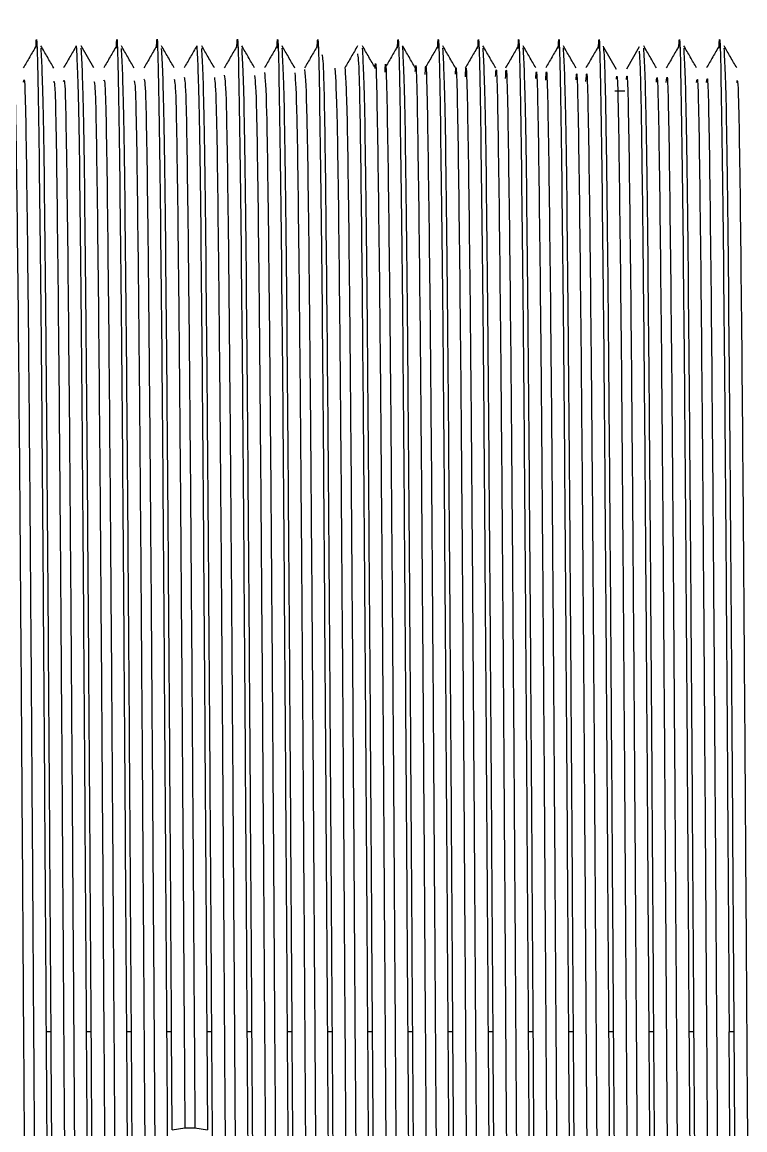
# Model space of a CAD drawing. Header units: millimetres. Extents: x 136 to 282, y 74 to 207.
# Drawn here: x 138.528 to 140.848, y 127.5 to 131.054 of the extents above; entities that cross this region are included whole.
import ezdxf

# ---------------------------------------------------------------- set-up
doc = ezdxf.new("R2010")
doc.units = ezdxf.units.MM

msp = doc.modelspace()

# ---------------------------------------------------------------- linework, layer by layer
at = {"color": 7, "linetype": 'Continuous', "lineweight": 25}
for p, q in [((138.7585, 130.9072), (138.7176, 130.9781)), ((140.509, 130.9747), (140.4681, 130.9039)), ((140.4365, 130.9019), (140.3956, 130.9727)), ((140.4306, 130.8341), (140.4628, 130.8341)), ((138.621, 127.8141), (138.6049, 127.8141)), ((138.75, 127.8141), (138.7339, 127.8141)), ((138.879, 127.8141), (138.8629, 127.8141)), ((139.008, 127.8141), (138.9919, 127.8141)), ((139.0101, 127.5001), (139.008, 127.8141)), ((139.1209, 127.8141), (139.1229, 127.5001)), ((139.137, 127.8141), (139.1209, 127.8141)), ((139.266, 127.8141), (139.2499, 127.8141)), ((139.395, 127.8141), (139.3789, 127.8141)), ((139.524, 127.8141), (139.5079, 127.8141)), ((139.653, 127.8141), (139.6369, 127.8141)), ((139.782, 127.8141), (139.7659, 127.8141)), ((139.911, 127.8141), (139.8949, 127.8141)), ((140.04, 127.8141), (140.0239, 127.8141)), ((140.169, 127.8141), (140.1529, 127.8141)), ((140.298, 127.8141), (140.2819, 127.8141)), ((140.427, 127.8141), (140.4109, 127.8141)), ((140.556, 127.8141), (140.5399, 127.8141)), ((140.685, 127.8141), (140.6689, 127.8141)), ((140.814, 127.8141), (140.7979, 127.8141)), ((139.0504, 127.507), (139.0826, 127.507))]:
    msp.add_line(p, q, dxfattribs=at)
at = {"color": 7, "linetype": 'Continuous', "lineweight": 25, "flags": 128}
for points in [[(139.01, 127.5001), (139.0302, 127.5035), (139.0504, 127.507)], [(139.0827, 127.507), (139.1028, 127.5035), (139.123, 127.5001)]]:
    msp.add_lwpolyline(points, dxfattribs=at)
at = {"color": 7, "linetype": 'Continuous', "lineweight": 25}
for points, knots in [([(138.5724, 130.9709), (138.5725, 130.9732), (138.5752, 131.0578), (138.5807, 130.7776), (138.5888, 130.1188), (138.5968, 129.0539), (138.6022, 128.2274), (138.6049, 127.8141)], [0, 0, 0, 0, 0.007001, 0.255251, 0.503501, 0.75175, 1, 1, 1, 1]), ([(138.8304, 130.9712), (138.8305, 130.9734), (138.8332, 131.0578), (138.8387, 130.7775), (138.8468, 130.1188), (138.8548, 129.0539), (138.8602, 128.2274), (138.8629, 127.8141)], [0, 0, 0, 0, 0.006708, 0.255031, 0.503354, 0.751677, 1, 1, 1, 1]), ([(138.9594, 130.9715), (138.9595, 130.9736), (138.9622, 131.0578), (138.9677, 130.7774), (138.9758, 130.1188), (138.9838, 129.0539), (138.9892, 128.2274), (138.9919, 127.8141)], [0, 0, 0, 0, 0.006348, 0.254761, 0.503174, 0.751587, 1, 1, 1, 1]), ([(139.2174, 130.9714), (139.2175, 130.9735), (139.2203, 131.0578), (139.2257, 130.7775), (139.2338, 130.1188), (139.2418, 129.0539), (139.2472, 128.2274), (139.2499, 127.8141)], [0, 0, 0, 0, 0.0064928, 0.2548696, 0.5032464, 0.7516232, 1, 1, 1, 1]), ([(139.3464, 130.9709), (139.3465, 130.9732), (139.3493, 131.0578), (139.3547, 130.7776), (139.3628, 130.1188), (139.3708, 129.0539), (139.3762, 128.2274), (139.3789, 127.8141)], [0, 0, 0, 0, 0.0069925, 0.2552444, 0.5034962, 0.7517481, 1, 1, 1, 1]), ([(139.4754, 130.9706), (139.4755, 130.973), (139.4783, 131.0578), (139.4837, 130.7777), (139.4918, 130.1187), (139.4998, 129.0539), (139.5052, 128.2274), (139.5079, 127.8141)], [0, 0, 0, 0, 0.007292, 0.255469, 0.503646, 0.751823, 1, 1, 1, 1]), ([(139.7334, 130.9703), (139.7335, 130.9728), (139.7362, 131.0578), (139.7417, 130.7777), (139.7498, 130.1187), (139.7578, 129.0539), (139.7632, 128.2274), (139.7659, 127.8141)], [0, 0, 0, 0, 0.007608, 0.255706, 0.503804, 0.751902, 1, 1, 1, 1]), ([(139.8624, 130.9705), (139.8625, 130.9729), (139.8652, 131.0578), (139.8707, 130.7777), (139.8788, 130.1187), (139.8868, 129.0539), (139.8922, 128.2274), (139.8949, 127.8141)], [0, 0, 0, 0, 0.007442, 0.255582, 0.503721, 0.751861, 1, 1, 1, 1]), ([(139.9914, 130.97), (139.9915, 130.9726), (139.9942, 131.0578), (139.9997, 130.7778), (140.0078, 130.1187), (140.0158, 129.0539), (140.0212, 128.2274), (140.0239, 127.8141)], [0, 0, 0, 0, 0.007927, 0.255945, 0.503964, 0.751982, 1, 1, 1, 1]), ([(140.1204, 130.9702), (140.1205, 130.9728), (140.1232, 131.0578), (140.1287, 130.7778), (140.1368, 130.1187), (140.1448, 129.0539), (140.1502, 128.2274), (140.1529, 127.8141)], [0, 0, 0, 0, 0.007666, 0.255749, 0.503833, 0.751916, 1, 1, 1, 1]), ([(140.2494, 130.9698), (140.2495, 130.9725), (140.2522, 131.0578), (140.2577, 130.7779), (140.2658, 130.1187), (140.2738, 129.0539), (140.2792, 128.2274), (140.2819, 127.8141)], [0, 0, 0, 0, 0.008147, 0.25611, 0.504073, 0.752037, 1, 1, 1, 1]), ([(140.3784, 130.9699), (140.3785, 130.9726), (140.3812, 131.0578), (140.3867, 130.7778), (140.3948, 130.1187), (140.4028, 129.0539), (140.4082, 128.2274), (140.4109, 127.8141)], [0, 0, 0, 0, 0.007958, 0.255969, 0.503979, 0.75199, 1, 1, 1, 1]), ([(140.6364, 130.9705), (140.6365, 130.9729), (140.6393, 131.0578), (140.6447, 130.7777), (140.6528, 130.1187), (140.6608, 129.0539), (140.6662, 128.2274), (140.6689, 127.8141)], [0, 0, 0, 0, 0.007444, 0.255583, 0.503722, 0.751861, 1, 1, 1, 1]), ([(140.7654, 130.971), (140.7655, 130.9733), (140.7683, 131.0578), (140.7737, 130.7776), (140.7818, 130.1188), (140.7898, 129.0539), (140.7952, 128.2274), (140.7979, 127.8141)], [0, 0, 0, 0, 0.006873, 0.255155, 0.503436, 0.751718, 1, 1, 1, 1]), ([(138.5728, 130.978), (138.566, 130.9662), (138.5523, 130.9426), (138.5387, 130.919), (138.5319, 130.9072)], [0, 0, 0, 0, 0.500018, 1, 1, 1, 1]), ([(138.6295, 130.9071), (138.6227, 130.9189), (138.6091, 130.9426), (138.5954, 130.9663), (138.5886, 130.9781)], [0, 0, 0, 0, 0.5000277, 1, 1, 1, 1]), ([(138.7019, 130.9782), (138.6951, 130.9663), (138.6814, 130.9427), (138.6677, 130.919), (138.6609, 130.9072)], [0, 0, 0, 0, 0.5000277, 1, 1, 1, 1]), ([(138.7017, 130.9776), (138.7043, 130.9301), (138.7097, 130.835), (138.7178, 130.1034), (138.7258, 129.0577), (138.7312, 128.2287), (138.7339, 127.8141)], [0, 0, 0, 0, 0.249949, 0.499966, 0.749983, 1, 1, 1, 1]), ([(138.8309, 130.9782), (138.8241, 130.9663), (138.8104, 130.9427), (138.7967, 130.919), (138.7899, 130.9072)], [0, 0, 0, 0, 0.5, 1, 1, 1, 1]), ([(138.8876, 130.9072), (138.8807, 130.9191), (138.8671, 130.9427), (138.8534, 130.9664), (138.8466, 130.9782)], [0, 0, 0, 0, 0.500005, 1, 1, 1, 1]), ([(138.9599, 130.9783), (138.9531, 130.9665), (138.9394, 130.9428), (138.9258, 130.9191), (138.9189, 130.9073)], [0, 0, 0, 0, 0.5000001, 1, 1, 1, 1]), ([(139.0166, 130.9072), (139.0097, 130.919), (138.9961, 130.9427), (138.9824, 130.9663), (138.9756, 130.9781)], [0, 0, 0, 0, 0.499972, 1, 1, 1, 1]), ([(139.0889, 130.9783), (139.0821, 130.9664), (139.0684, 130.9428), (139.0547, 130.9191), (139.0479, 130.9073)], [0, 0, 0, 0, 0.500023, 1, 1, 1, 1]), ([(139.0887, 130.9776), (139.0913, 130.9301), (139.0967, 130.835), (139.1048, 130.1034), (139.1128, 129.0577), (139.1182, 128.2287), (139.1209, 127.8141)], [0, 0, 0, 0, 0.24995, 0.499966, 0.749983, 1, 1, 1, 1]), ([(139.1456, 130.9072), (139.1388, 130.919), (139.1251, 130.9426), (139.1115, 130.9662), (139.1047, 130.9779)], [0, 0, 0, 0, 0.499977, 1, 1, 1, 1]), ([(139.2178, 130.978), (139.2109, 130.9662), (139.1973, 130.9427), (139.1837, 130.9191), (139.1769, 130.9073)], [0, 0, 0, 0, 0.499977, 1, 1, 1, 1]), ([(139.2745, 130.9072), (139.2677, 130.919), (139.2541, 130.9426), (139.2405, 130.9661), (139.2337, 130.9779)], [0, 0, 0, 0, 0.5, 1, 1, 1, 1]), ([(139.3467, 130.978), (139.3399, 130.9662), (139.3263, 130.9426), (139.3127, 130.9191), (139.3059, 130.9073)], [0, 0, 0, 0, 0.4999822, 1, 1, 1, 1]), ([(139.4035, 130.9071), (139.3967, 130.9189), (139.3831, 130.9425), (139.3695, 130.9661), (139.3627, 130.9779)], [0, 0, 0, 0, 0.499995, 1, 1, 1, 1]), ([(139.4757, 130.9779), (139.4689, 130.9661), (139.4553, 130.9425), (139.4417, 130.9189), (139.4349, 130.9072)], [0, 0, 0, 0, 0.500028, 1, 1, 1, 1]), ([(139.6048, 130.9782), (139.598, 130.9663), (139.5844, 130.9427), (139.5707, 130.9191), (139.5639, 130.9073)], [0, 0, 0, 0, 0.5, 1, 1, 1, 1]), ([(139.6615, 130.9072), (139.6547, 130.919), (139.6411, 130.9426), (139.6274, 130.9663), (139.6206, 130.9781)], [0, 0, 0, 0, 0.5, 1, 1, 1, 1]), ([(139.7338, 130.9781), (139.727, 130.9662), (139.7134, 130.9426), (139.6997, 130.919), (139.6929, 130.9071)], [0, 0, 0, 0, 0.5, 1, 1, 1, 1]), ([(139.7905, 130.9072), (139.7837, 130.919), (139.7701, 130.9426), (139.7564, 130.9663), (139.7496, 130.9781)], [0, 0, 0, 0, 0.499995, 1, 1, 1, 1]), ([(139.782, 127.8141), (139.7793, 128.2287), (139.774, 129.0577), (139.7659, 130.1034), (139.7578, 130.835), (139.7525, 130.9301), (139.7498, 130.9776)], [0, 0, 0, 0, 0.250011, 0.500023, 0.750034, 1, 1, 1, 1]), ([(139.8628, 130.9781), (139.856, 130.9662), (139.8424, 130.9426), (139.8287, 130.919), (139.8219, 130.9071)], [0, 0, 0, 0, 0.499995, 1, 1, 1, 1]), ([(139.9195, 130.9073), (139.9127, 130.9191), (139.899, 130.9428), (139.8854, 130.9664), (139.8786, 130.9782)], [0, 0, 0, 0, 0.499995, 1, 1, 1, 1]), ([(139.9918, 130.9781), (139.985, 130.9663), (139.9713, 130.9427), (139.9577, 130.919), (139.9509, 130.9072)], [0, 0, 0, 0, 0.499995, 1, 1, 1, 1]), ([(140.0485, 130.9072), (140.0417, 130.919), (140.0281, 130.9426), (140.0144, 130.9663), (140.0076, 130.9781)], [0, 0, 0, 0, 0.500005, 1, 1, 1, 1]), ([(140.1208, 130.978), (140.114, 130.9662), (140.1003, 130.9426), (140.0867, 130.9189), (140.0799, 130.9071)], [0, 0, 0, 0, 0.500018, 1, 1, 1, 1]), ([(140.1775, 130.9073), (140.1707, 130.9191), (140.157, 130.9428), (140.1434, 130.9664), (140.1366, 130.9782)], [0, 0, 0, 0, 0.499977, 1, 1, 1, 1]), ([(140.2498, 130.9781), (140.243, 130.9663), (140.2293, 130.9426), (140.2157, 130.919), (140.2089, 130.9072)], [0, 0, 0, 0, 0.500023, 1, 1, 1, 1]), ([(140.3065, 130.9073), (140.2997, 130.9191), (140.286, 130.9427), (140.2724, 130.9664), (140.2656, 130.9782)], [0, 0, 0, 0, 0.5, 1, 1, 1, 1]), ([(140.3788, 130.9781), (140.372, 130.9663), (140.3583, 130.9427), (140.3447, 130.919), (140.3379, 130.9072)], [0, 0, 0, 0, 0.500023, 1, 1, 1, 1]), ([(140.427, 127.8141), (140.4255, 128.05), (140.4224, 128.5217), (140.4178, 129.1942), (140.4132, 129.7976), (140.4087, 130.303), (140.4041, 130.6814), (140.3995, 130.9282), (140.3964, 130.9612), (140.3949, 130.9776)], [0, 0, 0, 0, 0.142857, 0.285714, 0.428571, 0.571429, 0.714286, 0.857143, 1, 1, 1, 1]), ([(140.5645, 130.9073), (140.5577, 130.9191), (140.5441, 130.9427), (140.5304, 130.9663), (140.5236, 130.9782)], [0, 0, 0, 0, 0.5, 1, 1, 1, 1]), ([(140.6368, 130.9781), (140.63, 130.9663), (140.6163, 130.9427), (140.6027, 130.9191), (140.5959, 130.9073)], [0, 0, 0, 0, 0.5000227, 1, 1, 1, 1]), ([(140.6935, 130.9072), (140.6867, 130.919), (140.6731, 130.9426), (140.6594, 130.9662), (140.6526, 130.978)], [0, 0, 0, 0, 0.499995, 1, 1, 1, 1]), ([(140.7658, 130.9781), (140.759, 130.9663), (140.7454, 130.9426), (140.7317, 130.919), (140.7249, 130.9072)], [0, 0, 0, 0, 0.4999951, 1, 1, 1, 1]), ([(140.8225, 130.9072), (140.8157, 130.919), (140.8021, 130.9426), (140.7884, 130.9662), (140.7816, 130.978)], [0, 0, 0, 0, 0.499982, 1, 1, 1, 1]), ([(138.621, 127.8141), (138.6183, 128.2287), (138.613, 129.0578), (138.6049, 130.103), (138.5969, 130.8292), (138.5916, 130.9237), (138.589, 130.9703)], [0, 0, 0, 0, 0.251928, 0.503856, 0.755784, 1, 1, 1, 1]), ([(138.75, 127.8141), (138.7473, 128.2287), (138.742, 129.0578), (138.7339, 130.103), (138.7259, 130.8291), (138.7206, 130.9237), (138.718, 130.9703)], [0, 0, 0, 0, 0.251941, 0.503882, 0.755823, 1, 1, 1, 1]), ([(138.879, 127.8141), (138.8763, 128.2287), (138.871, 129.0579), (138.8629, 130.103), (138.8549, 130.8288), (138.8496, 130.9233), (138.847, 130.9698)], [0, 0, 0, 0, 0.252057, 0.504114, 0.756171, 1, 1, 1, 1]), ([(139.008, 127.8141), (139.0053, 128.2287), (139, 129.0579), (138.9919, 130.103), (138.9839, 130.8288), (138.9786, 130.9234), (138.976, 130.9699)], [0, 0, 0, 0, 0.252042, 0.504083, 0.756125, 1, 1, 1, 1]), ([(139.137, 127.8141), (139.1343, 128.2287), (139.129, 129.0579), (139.1209, 130.103), (139.1129, 130.8288), (139.1076, 130.9233), (139.105, 130.9698)], [0, 0, 0, 0, 0.2520584, 0.5041169, 0.7561753, 1, 1, 1, 1]), ([(139.266, 127.8141), (139.2633, 128.2287), (139.258, 129.0578), (139.2499, 130.103), (139.2419, 130.8291), (139.2366, 130.9237), (139.234, 130.9702)], [0, 0, 0, 0, 0.251945, 0.50389, 0.755835, 1, 1, 1, 1]), ([(139.395, 127.8141), (139.3923, 128.2287), (139.387, 129.0578), (139.3789, 130.103), (139.3709, 130.8293), (139.3656, 130.9239), (139.363, 130.9705)], [0, 0, 0, 0, 0.251874, 0.503748, 0.755622, 1, 1, 1, 1]), ([(139.524, 127.8141), (139.5218, 128.1599), (139.5173, 128.8515), (139.5105, 129.7808), (139.5038, 130.49), (139.4976, 130.9197), (139.4935, 130.9403), (139.4918, 130.9494)], [0, 0, 0, 0, 0.208831, 0.417662, 0.626493, 0.835323, 1, 1, 1, 1]), ([(139.6044, 130.9529), (139.6063, 130.9438), (139.6103, 130.9237), (139.6167, 130.4905), (139.6234, 129.7807), (139.6302, 128.8515), (139.6347, 128.1599), (139.6369, 127.8141)], [0, 0, 0, 0, 0.170899, 0.378174, 0.585449, 0.792725, 1, 1, 1, 1]), ([(139.653, 127.8141), (139.6503, 128.2287), (139.645, 129.0578), (139.6369, 130.103), (139.6289, 130.8296), (139.6236, 130.9242), (139.621, 130.9708)], [0, 0, 0, 0, 0.251794, 0.503588, 0.755382, 1, 1, 1, 1]), ([(139.6613, 130.9055), (139.6614, 130.9061), (139.664, 130.9643), (139.6685, 130.7339), (139.6758, 130.2036), (139.683, 129.3384), (139.6902, 128.3001), (139.6974, 127.2002), (139.7046, 126.1735), (139.7117, 125.3535), (139.7188, 124.8098), (139.7235, 124.7546), (139.7258, 124.7276)], [0, 0, 0, 0, 0.001175, 0.112632, 0.22409, 0.335548, 0.447007, 0.558467, 0.669927, 0.781388, 0.89285, 1, 1, 1, 1]), ([(139.6931, 130.8943), (139.6933, 130.899), (139.6959, 130.9646), (139.7009, 130.7372), (139.7081, 130.2028), (139.7153, 129.3386), (139.7225, 128.3), (139.7296, 127.2002), (139.7368, 126.1732), (139.744, 125.3543), (139.751, 124.8191), (139.7555, 124.7641), (139.7576, 124.7382)], [0, 0, 0, 0, 0.008542, 0.12, 0.231459, 0.342918, 0.454378, 0.565839, 0.6773, 0.788762, 0.900225, 1, 1, 1, 1]), ([(139.7903, 130.8961), (139.7905, 130.8996), (139.7931, 130.9566), (139.798, 130.7142), (139.8052, 130.1625), (139.8124, 129.285), (139.8196, 128.2398), (139.8268, 127.1407), (139.8339, 126.1217), (139.8411, 125.3168), (139.8481, 124.7983), (139.8527, 124.7566), (139.8548, 124.7368)], [0, 0, 0, 0, 0.007224, 0.118703, 0.230182, 0.341661, 0.453139, 0.564617, 0.676094, 0.787572, 0.89905, 1, 1, 1, 1]), ([(139.8221, 130.8862), (139.8225, 130.8936), (139.8252, 130.9577), (139.8303, 130.7171), (139.8375, 130.1618), (139.8447, 129.2853), (139.8518, 128.2398), (139.859, 127.1408), (139.8662, 126.1214), (139.8734, 125.3176), (139.8802, 124.8071), (139.8846, 124.7652), (139.8866, 124.746)], [0, 0, 0, 0, 0.014603, 0.126082, 0.237561, 0.349039, 0.460517, 0.571995, 0.683472, 0.79495, 0.906427, 1, 1, 1, 1]), ([(139.911, 127.8141), (139.9083, 128.2287), (139.903, 129.0578), (139.8949, 130.1031), (139.8869, 130.8299), (139.8816, 130.9245), (139.879, 130.9712)], [0, 0, 0, 0, 0.251696, 0.503392, 0.755089, 1, 1, 1, 1]), ([(140.04, 127.8141), (140.0373, 128.2287), (140.032, 129.0578), (140.0239, 130.103), (140.0159, 130.8297), (140.0106, 130.9243), (140.008, 130.971)], [0, 0, 0, 0, 0.251748, 0.503497, 0.755245, 1, 1, 1, 1]), ([(140.169, 127.8141), (140.1663, 128.2287), (140.161, 129.0578), (140.1529, 130.1031), (140.1449, 130.8301), (140.1396, 130.9248), (140.137, 130.9715)], [0, 0, 0, 0, 0.251604, 0.503207, 0.754811, 1, 1, 1, 1]), ([(140.298, 127.8141), (140.2953, 128.2287), (140.29, 129.0578), (140.2819, 130.1031), (140.2739, 130.8301), (140.2686, 130.9247), (140.266, 130.9714)], [0, 0, 0, 0, 0.251627, 0.503253, 0.75488, 1, 1, 1, 1]), ([(140.5086, 130.9616), (140.5099, 130.9475), (140.5126, 130.9157), (140.5169, 130.6804), (140.5215, 130.3033), (140.5261, 129.7975), (140.5307, 129.1942), (140.5353, 128.5217), (140.5384, 128.05), (140.5399, 127.8141)], [0, 0, 0, 0, 0.118389, 0.265324, 0.412259, 0.559194, 0.70613, 0.853065, 1, 1, 1, 1]), ([(140.556, 127.8141), (140.5533, 128.2287), (140.548, 129.0578), (140.5399, 130.1031), (140.5319, 130.8299), (140.5266, 130.9245), (140.524, 130.9712)], [0, 0, 0, 0, 0.2517, 0.5034, 0.7551, 1, 1, 1, 1]), ([(140.685, 127.8141), (140.6823, 128.2287), (140.677, 129.0578), (140.6689, 130.103), (140.6609, 130.8295), (140.6556, 130.9241), (140.653, 130.9707)], [0, 0, 0, 0, 0.2518182, 0.5036364, 0.7554546, 1, 1, 1, 1]), ([(140.814, 127.8141), (140.8113, 128.2287), (140.806, 129.0578), (140.7979, 130.103), (140.7899, 130.8296), (140.7846, 130.9242), (140.782, 130.9708)], [0, 0, 0, 0, 0.251794, 0.503587, 0.755381, 1, 1, 1, 1]), ([(139.4351, 130.9023), (139.4374, 130.8741), (139.4422, 130.8169), (139.4493, 130.2692), (139.4565, 129.4471), (139.4637, 128.4193), (139.4708, 127.3193), (139.478, 126.282), (139.4852, 125.4185), (139.4923, 124.8913), (139.4974, 124.6627), (139.4996, 124.7208), (139.4996, 124.721)], [0, 0, 0, 0, 0.108214, 0.219654, 0.331094, 0.442535, 0.553977, 0.66542, 0.776863, 0.888306, 0.99975, 1, 1, 1, 1]), ([(139.5321, 130.9062), (139.5345, 130.8707), (139.5392, 130.7996), (139.5464, 130.2308), (139.5536, 129.3946), (139.5608, 128.3595), (139.568, 127.2592), (139.5751, 126.229), (139.5823, 125.3794), (139.5895, 124.8697), (139.5943, 124.6558), (139.5968, 124.7222), (139.5968, 124.7231)], [0, 0, 0, 0, 0.110067, 0.221125, 0.332183, 0.443241, 0.554299, 0.665357, 0.776414, 0.88747, 0.998526, 1, 1, 1, 1]), ([(139.5643, 130.9079), (139.5667, 130.8722), (139.5715, 130.8009), (139.5787, 130.231), (139.5859, 129.3947), (139.5931, 128.3592), (139.6003, 127.2601), (139.6074, 126.2256), (139.6146, 125.392), (139.6217, 124.8312), (139.6264, 124.7625), (139.6287, 124.729)], [0, 0, 0, 0, 0.111696, 0.223393, 0.335091, 0.446788, 0.558485, 0.670181, 0.781877, 0.893572, 1, 1, 1, 1]), ([(139.9193, 130.8874), (139.9196, 130.8935), (139.9223, 130.9489), (139.9274, 130.6934), (139.9346, 130.1206), (139.9418, 129.2314), (139.949, 128.1786), (139.9561, 127.0847), (139.9633, 126.0583), (139.9681, 125.57), (139.9705, 125.3258)], [0, 0, 0, 0, 0.017154, 0.157562, 0.297969, 0.438377, 0.578784, 0.71919, 0.859595, 1, 1, 1, 1]), ([(139.9511, 130.8789), (139.9516, 130.8887), (139.9544, 130.9507), (139.9597, 130.696), (139.9669, 130.12), (139.9741, 129.2316), (139.9812, 128.1785), (139.9884, 127.0847), (139.9956, 126.0583), (140.0004, 125.5699), (140.0028, 125.3257)], [0, 0, 0, 0, 0.026204, 0.165319, 0.304434, 0.443548, 0.582662, 0.721776, 0.860888, 1, 1, 1, 1]), ([(140.0483, 130.8802), (140.0488, 130.8881), (140.0516, 130.9408), (140.0568, 130.6709), (140.064, 130.078), (140.0712, 129.1767), (140.0783, 128.1189), (140.0855, 127.0225), (140.0927, 126.0198), (140.0999, 125.246), (140.1066, 124.7762), (140.1109, 124.7591), (140.1128, 124.7516)], [0, 0, 0, 0, 0.019677, 0.131153, 0.242627, 0.354101, 0.465575, 0.577048, 0.688521, 0.799993, 0.911465, 1, 1, 1, 1]), ([(140.0801, 130.873), (140.0807, 130.8845), (140.0837, 130.9432), (140.0891, 130.6733), (140.0963, 130.0774), (140.1034, 129.1769), (140.1106, 128.1188), (140.1178, 127.0226), (140.125, 126.0195), (140.1322, 125.2469), (140.1387, 124.784), (140.1429, 124.7657), (140.1446, 124.758)], [0, 0, 0, 0, 0.027063, 0.138537, 0.250011, 0.361484, 0.472956, 0.584428, 0.695899, 0.80737, 0.918841, 1, 1, 1, 1]), ([(140.1773, 130.8737), (140.1779, 130.8831), (140.1808, 130.9327), (140.1862, 130.6475), (140.1934, 130.0346), (140.2006, 129.1218), (140.2078, 128.0583), (140.2149, 126.9638), (140.2221, 125.9698), (140.2293, 125.212), (140.2359, 124.7654), (140.2401, 124.7595), (140.2418, 124.757)], [0, 0, 0, 0, 0.026126, 0.137556, 0.248987, 0.360419, 0.47185, 0.583281, 0.694712, 0.806142, 0.917572, 1, 1, 1, 1]), ([(138.5003, 130.8604), (138.5016, 130.8667), (138.5052, 130.8853), (138.5112, 130.5059), (138.5184, 129.7976), (138.5256, 128.8298), (138.5328, 127.7434), (138.54, 126.6658), (138.5472, 125.7222), (138.5544, 125.0533), (138.5603, 124.716), (138.5637, 124.7552), (138.5648, 124.7675)], [0, 0, 0, 0, 0.0577279, 0.1691492, 0.2805712, 0.3919938, 0.5034169, 0.6148407, 0.7262645, 0.8376884, 0.949112, 1, 1, 1, 1]), ([(138.5321, 130.8616), (138.5335, 130.8696), (138.5373, 130.8911), (138.5435, 130.5073), (138.5507, 129.7973), (138.5579, 128.8299), (138.5651, 127.7434), (138.5723, 126.6658), (138.5795, 125.722), (138.5866, 125.0541), (138.5925, 124.7183), (138.5959, 124.7554), (138.5969, 124.7665)], [0, 0, 0, 0, 0.064679, 0.175719, 0.28676, 0.397801, 0.508843, 0.619886, 0.730928, 0.841971, 0.953014, 1, 1, 1, 1]), ([(138.6293, 130.8613), (138.6307, 130.865), (138.6345, 130.875), (138.6406, 130.4751), (138.6478, 129.7495), (138.655, 128.7721), (138.6622, 127.6825), (138.6694, 126.6094), (138.6766, 125.6766), (138.6838, 125.0261), (138.6895, 124.7075), (138.6929, 124.7531), (138.6938, 124.7662)], [0, 0, 0, 0, 0.063681, 0.175117, 0.286554, 0.39799, 0.509425, 0.62086, 0.732294, 0.843727, 0.95516, 1, 1, 1, 1]), ([(138.6611, 130.864), (138.6627, 130.8689), (138.6666, 130.8814), (138.6729, 130.4763), (138.6801, 129.7492), (138.6873, 128.7722), (138.6945, 127.6825), (138.7017, 126.6095), (138.7089, 125.6761), (138.716, 125.0278), (138.7216, 124.7115), (138.7248, 124.7525), (138.7257, 124.7628)], [0, 0, 0, 0, 0.0709235, 0.1823625, 0.2938013, 0.4052398, 0.5166776, 0.6281148, 0.7395512, 0.8509869, 0.962422, 1, 1, 1, 1]), ([(138.7901, 130.8673), (138.7918, 130.8685), (138.7959, 130.8715), (138.8023, 130.4443), (138.8095, 129.7005), (138.8167, 128.7142), (138.8239, 127.6217), (138.8311, 126.5537), (138.8382, 125.6312), (138.8454, 125.0018), (138.8509, 124.7027), (138.854, 124.7486), (138.8546, 124.7587)], [0, 0, 0, 0, 0.077132, 0.188573, 0.300014, 0.411456, 0.522899, 0.634342, 0.745786, 0.85723, 0.968675, 1, 1, 1, 1]), ([(138.9191, 130.8718), (138.9209, 130.8686), (138.9251, 130.861), (138.9317, 130.4112), (138.9389, 129.6511), (138.9461, 128.6558), (138.9533, 127.561), (138.9604, 126.4983), (138.9676, 125.5872), (138.9748, 124.9773), (138.9802, 124.6945), (138.9831, 124.7443), (138.9836, 124.7535)], [0, 0, 0, 0, 0.083167, 0.194646, 0.306124, 0.417602, 0.52908, 0.640558, 0.752036, 0.863515, 0.974994, 1, 1, 1, 1]), ([(139.0163, 130.871), (139.0181, 130.8625), (139.0223, 130.8426), (139.0288, 130.3762), (139.036, 129.6018), (139.0432, 128.5952), (139.048, 127.8697), (139.0504, 127.507)], [0, 0, 0, 0, 0.155403, 0.366554, 0.577704, 0.788852, 1, 1, 1, 1]), ([(139.0481, 130.8778), (139.0501, 130.8694), (139.0544, 130.8506), (139.0611, 130.3772), (139.0683, 129.6016), (139.0755, 128.5953), (139.0803, 127.8698), (139.0827, 127.507)], [0, 0, 0, 0, 0.167053, 0.375292, 0.583529, 0.791765, 1, 1, 1, 1]), ([(139.1453, 130.8764), (139.1472, 130.8625), (139.1515, 130.831), (139.1582, 130.3412), (139.1654, 129.5505), (139.1726, 128.5379), (139.1798, 127.4399), (139.187, 126.3889), (139.1942, 125.5021), (139.2013, 124.9292), (139.2066, 124.6767), (139.2094, 124.7389), (139.2098, 124.7484)], [0, 0, 0, 0, 0.088214, 0.199694, 0.311173, 0.422651, 0.53413, 0.645608, 0.757086, 0.868564, 0.980043, 1, 1, 1, 1]), ([(139.1771, 130.8846), (139.1792, 130.8703), (139.1837, 130.8395), (139.1905, 130.3422), (139.1977, 129.5503), (139.2049, 128.538), (139.2121, 127.4398), (139.2192, 126.3891), (139.2264, 125.5013), (139.2336, 124.9318), (139.2387, 124.6782), (139.2414, 124.7339), (139.2416, 124.7395)], [0, 0, 0, 0, 0.095592, 0.207071, 0.31855, 0.430028, 0.541506, 0.652984, 0.764462, 0.87594, 0.987418, 1, 1, 1, 1]), ([(139.2743, 130.8835), (139.2763, 130.8634), (139.2808, 130.8196), (139.2876, 130.3054), (139.2948, 129.4992), (139.302, 128.4787), (139.3092, 127.3795), (139.3164, 126.335), (139.3235, 125.4604), (139.3307, 124.908), (139.3358, 124.6695), (139.3385, 124.7341), (139.3388, 124.7412)], [0, 0, 0, 0, 0.094568, 0.20601, 0.317452, 0.428894, 0.540335, 0.651776, 0.763216, 0.874655, 0.986093, 1, 1, 1, 1]), ([(139.3061, 130.893), (139.3083, 130.8722), (139.3129, 130.8285), (139.3199, 130.3063), (139.3271, 129.499), (139.3343, 128.4788), (139.3415, 127.3794), (139.3486, 126.3352), (139.3558, 125.4595), (139.363, 124.9108), (139.368, 124.6704), (139.3705, 124.7278), (139.3706, 124.731)], [0, 0, 0, 0, 0.101946, 0.213388, 0.324829, 0.43627, 0.547711, 0.659151, 0.77059, 0.882028, 0.993466, 1, 1, 1, 1]), ([(139.4033, 130.8914), (139.4055, 130.8644), (139.41, 130.8074), (139.417, 130.2684), (139.4242, 129.4473), (139.4314, 128.4192), (139.4386, 127.3193), (139.4458, 126.2818), (139.4529, 125.4194), (139.4601, 124.8882), (139.4651, 124.6625), (139.4676, 124.7283), (139.4678, 124.7324)], [0, 0, 0, 0, 0.1008491, 0.2122934, 0.3237384, 0.435184, 0.5466304, 0.6580775, 0.7695251, 0.8809731, 0.9924214, 1, 1, 1, 1]), ([(140.2091, 130.868), (140.2098, 130.8807), (140.213, 130.9357), (140.2185, 130.6496), (140.2257, 130.0341), (140.2328, 129.122), (140.24, 128.0582), (140.2472, 126.9639), (140.2544, 125.9694), (140.2616, 125.213), (140.268, 124.7727), (140.272, 124.7651), (140.2736, 124.7621)], [0, 0, 0, 0, 0.033481, 0.144909, 0.256338, 0.367767, 0.479196, 0.590625, 0.702054, 0.813482, 0.924909, 1, 1, 1, 1]), ([(140.3063, 130.8687), (140.307, 130.8788), (140.3101, 130.924), (140.3156, 130.6225), (140.3228, 129.9903), (140.33, 129.0663), (140.3371, 127.9975), (140.3443, 126.9055), (140.3515, 125.9205), (140.3587, 125.1792), (140.3651, 124.7554), (140.3692, 124.7598), (140.3708, 124.7615)], [0, 0, 0, 0, 0.032272, 0.143728, 0.255185, 0.366642, 0.4781, 0.589559, 0.701018, 0.812478, 0.923939, 1, 1, 1, 1]), ([(140.3381, 130.8643), (140.339, 130.8774), (140.3422, 130.9277), (140.3479, 130.6244), (140.3551, 129.9898), (140.3622, 129.0665), (140.3694, 127.9975), (140.3766, 126.9056), (140.3838, 125.9202), (140.391, 125.1802), (140.3973, 124.7622), (140.4011, 124.7644), (140.4026, 124.7652)], [0, 0, 0, 0, 0.039581, 0.151035, 0.262489, 0.373944, 0.4854, 0.596856, 0.708313, 0.81977, 0.931229, 1, 1, 1, 1]), ([(140.4363, 130.8716), (140.4368, 130.8767), (140.4397, 130.9068), (140.445, 130.592), (140.4522, 129.9466), (140.4594, 129.0101), (140.4665, 127.9368), (140.4737, 126.8474), (140.4809, 125.8718), (140.4881, 125.1473), (140.4944, 124.7453), (140.4983, 124.7593), (140.4998, 124.7647)], [0, 0, 0, 0, 0.022804, 0.136047, 0.249292, 0.362537, 0.475783, 0.589029, 0.702274, 0.81552, 0.928765, 1, 1, 1, 1]), ([(140.4684, 130.8701), (140.4689, 130.8763), (140.4719, 130.9088), (140.4773, 130.5932), (140.4844, 129.9463), (140.4916, 129.0102), (140.4988, 127.9368), (140.506, 126.8475), (140.5132, 125.8715), (140.5204, 125.1484), (140.5265, 124.7515), (140.5303, 124.7629), (140.5316, 124.767)], [0, 0, 0, 0, 0.02673, 0.140374, 0.254018, 0.367663, 0.481308, 0.594953, 0.708598, 0.822243, 0.935888, 1, 1, 1, 1]), ([(140.5643, 130.8622), (140.5653, 130.8719), (140.5686, 130.9061), (140.5744, 130.5691), (140.5816, 129.8996), (140.5887, 128.954), (140.5959, 127.8759), (140.6031, 126.7899), (140.6103, 125.824), (140.6175, 125.1166), (140.6237, 124.736), (140.6274, 124.7586), (140.6288, 124.7669)], [0, 0, 0, 0, 0.044501, 0.155962, 0.267423, 0.378884, 0.490346, 0.601808, 0.713272, 0.824735, 0.936199, 1, 1, 1, 1]), ([(140.5961, 130.8605), (140.5972, 130.8726), (140.6008, 130.9108), (140.6066, 130.5707), (140.6138, 129.8992), (140.621, 128.9541), (140.6282, 127.8758), (140.6354, 126.79), (140.6426, 125.8236), (140.6498, 125.1179), (140.6558, 124.7416), (140.6594, 124.7612), (140.6606, 124.7678)], [0, 0, 0, 0, 0.051695, 0.163152, 0.27461, 0.386068, 0.497526, 0.608985, 0.720445, 0.831905, 0.943366, 1, 1, 1, 1]), ([(140.6933, 130.8607), (140.6944, 130.8693), (140.6979, 130.8967), (140.7038, 130.5407), (140.711, 129.8531), (140.7181, 128.8971), (140.7253, 127.815), (140.7325, 126.7326), (140.7397, 125.7768), (140.7469, 125.087), (140.7529, 124.7267), (140.7566, 124.7574), (140.7578, 124.7679)], [0, 0, 0, 0, 0.0504542, 0.1619161, 0.2733771, 0.3848377, 0.4962975, 0.6077568, 0.7192158, 0.8306744, 0.9421328, 1, 1, 1, 1]), ([(140.7251, 130.8604), (140.7264, 130.871), (140.73, 130.9019), (140.7361, 130.5422), (140.7432, 129.8528), (140.7504, 128.8972), (140.7576, 127.815), (140.7648, 126.7327), (140.772, 125.7766), (140.7792, 125.0876), (140.7851, 124.7293), (140.7887, 124.7582), (140.7899, 124.7677)], [0, 0, 0, 0, 0.05739, 0.16846, 0.279529, 0.390597, 0.501665, 0.612732, 0.723799, 0.834866, 0.945933, 1, 1, 1, 1]), ([(140.8223, 130.8604), (140.8235, 130.8671), (140.8272, 130.8871), (140.8332, 130.5113), (140.8404, 129.806), (140.8475, 128.84), (140.8547, 127.7541), (140.8619, 126.6761), (140.8691, 125.7289), (140.8763, 125.0637), (140.8817, 124.7317), (140.8847, 124.7572), (140.8854, 124.7625)], [0, 0, 0, 0, 0.05797, 0.171966, 0.285964, 0.399961, 0.513958, 0.627955, 0.741952, 0.855948, 0.969944, 1, 1, 1, 1]), ([(138.7583, 130.8633), (138.7598, 130.8636), (138.7637, 130.8645), (138.77, 130.4432), (138.7772, 129.7008), (138.7844, 128.7141), (138.7916, 127.6218), (138.7988, 126.5535), (138.806, 125.6318), (138.8132, 125), (138.8188, 124.6993), (138.822, 124.7503), (138.8228, 124.7634)], [0, 0, 0, 0, 0.069837, 0.181274, 0.292712, 0.404151, 0.515591, 0.627031, 0.738471, 0.849913, 0.961354, 1, 1, 1, 1]), ([(138.8873, 130.8664), (138.889, 130.8627), (138.893, 130.8535), (138.8994, 130.4101), (138.9066, 129.6513), (138.9138, 128.6556), (138.921, 127.5611), (138.9282, 126.4982), (138.9354, 125.5878), (138.9425, 124.9753), (138.948, 124.6916), (138.9511, 124.7471), (138.9518, 124.7596)], [0, 0, 0, 0, 0.075825, 0.1873, 0.298776, 0.410251, 0.521726, 0.633202, 0.744678, 0.856154, 0.96763, 1, 1, 1, 1]), ([(138.6049, 127.8141), (138.6073, 127.4423), (138.6121, 126.6986), (138.6194, 125.715), (138.6266, 125.013), (138.6325, 124.6555), (138.6359, 124.6888), (138.6369, 124.6986)], [0, 0, 0, 0, 0.226118, 0.452235, 0.678353, 0.904471, 1, 1, 1, 1]), ([(138.6533, 124.6506), (138.6506, 124.6981), (138.6452, 124.7932), (138.6371, 125.5248), (138.6291, 126.5705), (138.6237, 127.3996), (138.621, 127.8141)], [0, 0, 0, 0, 0.249949, 0.499966, 0.749983, 1, 1, 1, 1]), ([(138.7339, 127.8141), (138.7366, 127.3996), (138.742, 126.5705), (138.75, 125.5248), (138.7581, 124.7932), (138.7635, 124.6981), (138.7661, 124.6506)], [0, 0, 0, 0, 0.250012, 0.500023, 0.750035, 1, 1, 1, 1]), ([(138.7823, 124.6506), (138.7796, 124.6981), (138.7742, 124.7932), (138.7661, 125.5248), (138.7581, 126.5705), (138.7527, 127.3996), (138.75, 127.8141)], [0, 0, 0, 0, 0.249949, 0.499966, 0.749983, 1, 1, 1, 1]), ([(138.8629, 127.8141), (138.8656, 127.3996), (138.871, 126.5705), (138.879, 125.5248), (138.8871, 124.7932), (138.8925, 124.6981), (138.8951, 124.6506)], [0, 0, 0, 0, 0.250012, 0.500023, 0.750035, 1, 1, 1, 1]), ([(138.9115, 124.658), (138.9114, 124.6555), (138.9087, 124.5704), (138.9032, 124.8504), (138.8952, 125.5095), (138.8871, 126.5743), (138.8817, 127.4008), (138.879, 127.8141)], [0, 0, 0, 0, 0.007718, 0.255788, 0.503859, 0.751929, 1, 1, 1, 1]), ([(138.9919, 127.8141), (138.9946, 127.3995), (139, 126.5704), (139.008, 125.5252), (139.016, 124.7984), (139.0213, 124.7038), (139.0239, 124.6571)], [0, 0, 0, 0, 0.251718, 0.503435, 0.755153, 1, 1, 1, 1]), ([(139.1693, 124.6506), (139.1666, 124.6981), (139.1612, 124.7932), (139.1532, 125.5248), (139.1451, 126.5705), (139.1397, 127.3996), (139.137, 127.8141)], [0, 0, 0, 0, 0.249949, 0.499966, 0.749983, 1, 1, 1, 1]), ([(139.2499, 127.8141), (139.2526, 127.3995), (139.258, 126.5704), (139.266, 125.5252), (139.274, 124.7986), (139.2793, 124.7039), (139.2819, 124.6573)], [0, 0, 0, 0, 0.251766, 0.503532, 0.755299, 1, 1, 1, 1]), ([(139.2985, 124.6582), (139.2984, 124.6556), (139.2957, 124.5704), (139.2902, 124.8504), (139.2822, 125.5095), (139.2741, 126.5743), (139.2687, 127.4008), (139.266, 127.8141)], [0, 0, 0, 0, 0.007879, 0.255909, 0.503939, 0.75197, 1, 1, 1, 1]), ([(139.3789, 127.8141), (139.3816, 127.3995), (139.387, 126.5704), (139.395, 125.5252), (139.403, 124.7984), (139.4083, 124.7038), (139.4109, 124.6571)], [0, 0, 0, 0, 0.251719, 0.503438, 0.755157, 1, 1, 1, 1]), ([(139.4275, 124.6578), (139.4274, 124.6553), (139.4246, 124.5704), (139.4192, 124.8505), (139.4111, 125.5095), (139.4031, 126.5743), (139.3977, 127.4008), (139.395, 127.8141)], [0, 0, 0, 0, 0.007485, 0.255614, 0.503743, 0.751871, 1, 1, 1, 1]), ([(139.5079, 127.8141), (139.5106, 127.3995), (139.516, 126.5704), (139.524, 125.5252), (139.532, 124.7987), (139.5373, 124.7041), (139.5399, 124.6575)], [0, 0, 0, 0, 0.251828, 0.503656, 0.755484, 1, 1, 1, 1]), ([(139.5565, 124.6579), (139.5564, 124.6553), (139.5537, 124.5704), (139.5482, 124.8505), (139.5402, 125.5095), (139.5321, 126.5743), (139.5267, 127.4008), (139.524, 127.8141)], [0, 0, 0, 0, 0.007536, 0.255652, 0.503768, 0.751884, 1, 1, 1, 1]), ([(139.6369, 127.8141), (139.6396, 127.3995), (139.645, 126.5704), (139.653, 125.5252), (139.661, 124.7987), (139.6663, 124.7041), (139.6689, 124.6575)], [0, 0, 0, 0, 0.251814, 0.503629, 0.755443, 1, 1, 1, 1]), ([(139.6855, 124.6572), (139.6854, 124.6549), (139.6827, 124.5704), (139.6772, 124.8507), (139.6692, 125.5094), (139.6611, 126.5743), (139.6557, 127.4008), (139.653, 127.8141)], [0, 0, 0, 0, 0.006911, 0.2551832, 0.5034555, 0.7517277, 1, 1, 1, 1]), ([(139.7659, 127.8141), (139.7686, 127.3995), (139.774, 126.5704), (139.782, 125.5252), (139.79, 124.7992), (139.7953, 124.7046), (139.7979, 124.6581)], [0, 0, 0, 0, 0.251972, 0.503944, 0.755916, 1, 1, 1, 1]), ([(139.8145, 124.6571), (139.8144, 124.6548), (139.8116, 124.5704), (139.8062, 124.8507), (139.7981, 125.5094), (139.7901, 126.5743), (139.7847, 127.4008), (139.782, 127.8141)], [0, 0, 0, 0, 0.006734, 0.25505, 0.503367, 0.751683, 1, 1, 1, 1]), ([(139.8949, 127.8141), (139.8976, 127.3996), (139.903, 126.5705), (139.911, 125.5248), (139.9191, 124.7932), (139.9245, 124.6981), (139.9271, 124.6506)], [0, 0, 0, 0, 0.250012, 0.500023, 0.750035, 1, 1, 1, 1]), ([(139.9302, 125.2695), (139.9286, 125.4294), (139.9254, 125.749), (139.9206, 126.3777), (139.9158, 127.0746), (139.9126, 127.5676), (139.911, 127.8141)], [0, 0, 0, 0, 0.25, 0.5, 0.75, 1, 1, 1, 1]), ([(140.0239, 127.8141), (140.0255, 127.5676), (140.0287, 127.0746), (140.0335, 126.3777), (140.0383, 125.749), (140.0415, 125.4294), (140.0431, 125.2695)], [0, 0, 0, 0, 0.25, 0.5, 0.75, 1, 1, 1, 1]), ([(140.0723, 124.6506), (140.0696, 124.6981), (140.0642, 124.7932), (140.0561, 125.5248), (140.0481, 126.5705), (140.0427, 127.3996), (140.04, 127.8141)], [0, 0, 0, 0, 0.249949, 0.499966, 0.749983, 1, 1, 1, 1]), ([(140.1529, 127.8141), (140.1556, 127.3996), (140.161, 126.5705), (140.169, 125.5248), (140.1771, 124.7932), (140.1825, 124.6981), (140.1851, 124.6506)], [0, 0, 0, 0, 0.250012, 0.500023, 0.750035, 1, 1, 1, 1]), ([(140.2013, 124.6506), (140.1986, 124.6981), (140.1932, 124.7932), (140.1851, 125.5248), (140.1771, 126.5705), (140.1717, 127.3996), (140.169, 127.8141)], [0, 0, 0, 0, 0.249949, 0.499966, 0.749983, 1, 1, 1, 1]), ([(140.2819, 127.8141), (140.2846, 127.3996), (140.29, 126.5705), (140.298, 125.5248), (140.3061, 124.7932), (140.3115, 124.6981), (140.3141, 124.6506)], [0, 0, 0, 0, 0.250012, 0.500023, 0.750035, 1, 1, 1, 1]), ([(140.3303, 124.6506), (140.3276, 124.6981), (140.3222, 124.7932), (140.3141, 125.5248), (140.3061, 126.5705), (140.3007, 127.3996), (140.298, 127.8141)], [0, 0, 0, 0, 0.249949, 0.499966, 0.749983, 1, 1, 1, 1]), ([(140.4109, 127.8141), (140.4136, 127.3996), (140.419, 126.5705), (140.427, 125.5248), (140.4351, 124.7932), (140.4405, 124.6981), (140.4431, 124.6506)], [0, 0, 0, 0, 0.250012, 0.500023, 0.750035, 1, 1, 1, 1]), ([(140.4593, 124.6506), (140.4566, 124.6981), (140.4512, 124.7932), (140.4431, 125.5248), (140.4351, 126.5705), (140.4297, 127.3996), (140.427, 127.8141)], [0, 0, 0, 0, 0.249949, 0.499966, 0.749983, 1, 1, 1, 1]), ([(140.5399, 127.8141), (140.5426, 127.3995), (140.548, 126.5704), (140.556, 125.5252), (140.564, 124.7989), (140.5693, 124.7043), (140.5719, 124.6577)], [0, 0, 0, 0, 0.251876, 0.503752, 0.755628, 1, 1, 1, 1]), ([(140.5883, 124.6506), (140.5856, 124.6981), (140.5802, 124.7932), (140.5722, 125.5248), (140.5641, 126.5705), (140.5587, 127.3996), (140.556, 127.8141)], [0, 0, 0, 0, 0.249949, 0.499966, 0.749983, 1, 1, 1, 1]), ([(140.6689, 127.8141), (140.6716, 127.3995), (140.677, 126.5704), (140.685, 125.5252), (140.693, 124.799), (140.6983, 124.7044), (140.7009, 124.6578)], [0, 0, 0, 0, 0.25191, 0.503821, 0.755731, 1, 1, 1, 1]), ([(140.7175, 124.6574), (140.7174, 124.655), (140.7146, 124.5704), (140.7092, 124.8506), (140.7012, 125.5095), (140.6931, 126.5743), (140.6877, 127.4008), (140.685, 127.8141)], [0, 0, 0, 0, 0.007068, 0.255301, 0.503534, 0.751767, 1, 1, 1, 1]), ([(140.8299, 124.6871), (140.8283, 124.6922), (140.8244, 124.7047), (140.8183, 125.1204), (140.8115, 125.8289), (140.8047, 126.766), (140.8002, 127.4647), (140.7979, 127.8141)], [0, 0, 0, 0, 0.149125, 0.361843, 0.574562, 0.787281, 1, 1, 1, 1]), ([(140.8451, 124.6664), (140.8438, 124.684), (140.841, 124.7227), (140.8367, 124.9656), (140.8322, 125.3453), (140.8276, 125.8497), (140.8231, 126.4486), (140.8186, 127.1143), (140.8155, 127.5808), (140.814, 127.8141)], [0, 0, 0, 0, 0.122418, 0.268682, 0.414946, 0.561209, 0.707473, 0.853736, 1, 1, 1, 1])]:
    msp.add_open_spline(points, degree=3, knots=knots, dxfattribs=at)

doc.saveas('drawing.dxf')
